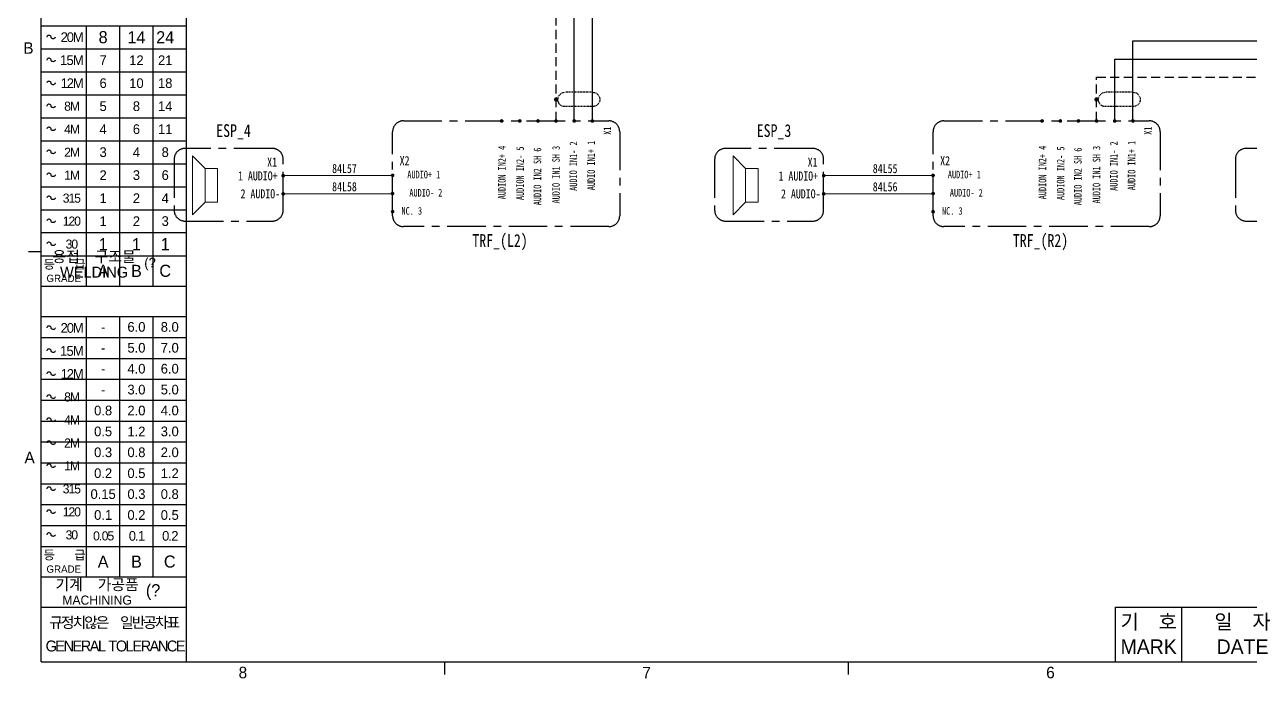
# Model space of a CAD drawing. Header units: millimetres. Extents: x 1204 to 1763, y -128 to 303.
# Drawn here: x 1213.9 to 1416.4, y -118.5 to -10.6 of the extents above; entities that cross this region are included whole.
import ezdxf
from ezdxf.enums import TextEntityAlignment as Align

# ---------------------------------------------------------------- set-up
doc = ezdxf.new("R2010")
doc.units = ezdxf.units.MM
doc.linetypes.add('CENTER', pattern=[50.8, 31.75, -6.35, 6.35, -6.35])
doc.linetypes.add('HIDDEN', pattern=[0.375, 0.25, -0.125])
for name, color, linetype, lineweight in [('7', 7, 'Continuous', 15), ('LINE', 7, 'Continuous', 15), ('TEXT', 7, 'Continuous', 15)]:
    doc.layers.add(name, color=color, linetype=linetype, lineweight=lineweight)
for name, color, linetype in [('AUDIO+', 26, 'Continuous'), ('AUDIO-', 30, 'Continuous'), ('SHIELD', 41, 'Continuous')]:
    doc.layers.add(name, color=color, linetype=linetype)
doc.styles.add('ROMANS', font='txt', dxfattribs={"height": 0.2})

# ---------------------------------------------------------------- blocks, each defined once
blk = doc.blocks.new('BALL')
at = {"layer": 'LINE'}
h = blk.add_hatch(color=256, dxfattribs=at)
h.paths.add_polyline_path([(203.75, 320.23, 0.41419), (203.5, 319.98), (203.75, 319.98)])
h.paths.add_polyline_path([(203.75, 320.23), (203.75, 319.98), (204, 319.98, 0.41419)])
h.paths.add_polyline_path([(204, 319.98, 0.00002), (204, 319.98), (203.5, 319.98, 1.00004)])
blk.add_circle((203.75, 319.98), 0.25, dxfattribs=at)
blk = doc.blocks.new('A$C38FC7A60')
at = {"layer": 'SHIELD', "linetype": 'HIDDEN'}
for p, q in [((-1.98, 10), (-1.98, 2.5)), ((0, 0), (0, 0.52))]:
    blk.add_line(p, q, dxfattribs=at)
for points in [[(-1.98, 10), (-1.98, 10), (-1.94, 10.52), (-1.94, 10.52), (-1.23, 12.78), (1.93, 12.35), (1.98, 10), (1.98, 10), (1.98, 2.5), (1.98, 2.5)], [(1.98, 2.5), (1.98, 2.5), (1.94, 1.98), (1.94, 1.98), (1.34, 0.01), (-1.34, 0.01), (-1.94, 1.98), (-1.94, 1.98), (-1.98, 2.5), (-1.98, 2.5)]]:
    blk.add_open_spline(points, degree=3, knots=[0, 0, 0, 0, 1, 1, 1, 2, 2, 2, 3, 3, 3, 3], dxfattribs=at)
at = {"layer": 'SHIELD', "linetype": 'HIDDEN', "xscale": -2, "yscale": 2, "zscale": 2}
blk.add_blockref('BALL', (407.5, -639.96), dxfattribs=at)

msp = doc.modelspace()

# ---------------------------------------------------------------- linework, layer by layer
at = {"color": 5, "linetype": 'Continuous'}
for p, q in [((1216.68, -115.77), (1216.68, 290.63)), ((1240.68, -115.77), (1240.68, 37.23)), ((1216.68, -10.77), (1240.68, -10.77)), ((1216.68, -58.77), (1240.68, -58.77)), ((1216.68, -106.77), (1240.68, -106.77)), ((1394.08, -115.77), (1394.08, -106.77)), ((1394.08, -106.77), (1556.58, -106.77)), ((1216.68, -115.77), (1750.08, -115.77))]:
    msp.add_line(p, q, dxfattribs=at)
at = {"color": 6, "linetype": 'Continuous'}
for p, q in [((1224.18, -53.74), (1224.18, -10.77)), ((1229.68, -53.74), (1229.68, -10.77)), ((1235.18, -53.74), (1235.18, -10.77)), ((1216.68, -14.56), (1240.68, -14.56)), ((1216.68, -18.36), (1240.68, -18.36)), ((1216.68, -22.15), (1240.68, -22.15)), ((1216.68, -25.95), (1240.68, -25.95)), ((1216.68, -29.74), (1240.68, -29.74)), ((1216.68, -33.54), (1240.68, -33.54)), ((1216.68, -37.33), (1240.68, -37.33)), ((1216.68, -41.13), (1240.68, -41.13)), ((1216.68, -44.92), (1240.68, -44.92)), ((1214.63, -48.03), (1216.68, -48.03)), ((1216.68, -48.72), (1240.68, -48.72)), ((1216.68, -53.74), (1240.68, -53.74)), ((1224.18, -101.74), (1224.18, -58.77)), ((1229.68, -101.74), (1229.68, -58.77)), ((1235.18, -101.74), (1235.18, -58.77)), ((1216.68, -62.22), (1240.68, -62.22)), ((1216.68, -65.67), (1240.68, -65.67)), ((1216.68, -69.12), (1240.68, -69.12)), ((1216.68, -72.57), (1240.68, -72.57)), ((1216.68, -76.02), (1240.68, -76.02)), ((1216.68, -79.47), (1240.68, -79.47)), ((1216.68, -82.92), (1240.68, -82.92)), ((1216.68, -86.37), (1240.68, -86.37)), ((1216.68, -89.82), (1240.68, -89.82)), ((1216.68, -93.27), (1240.68, -93.27)), ((1216.68, -96.72), (1240.68, -96.72)), ((1216.68, -101.74), (1240.68, -101.74)), ((1405.08, -115.77), (1405.08, -106.77)), ((1283.36, -117.87), (1283.36, -115.77)), ((1350.03, -117.87), (1350.03, -115.77))]:
    msp.add_line(p, q, dxfattribs=at)
at = {"color": 4, "linetype": 'Continuous'}
for points in [[(1219.03, -12.62), (1219.02, -12.71), (1218.97, -12.78), (1218.9, -12.84), (1218.81, -12.88), (1218.71, -12.9), (1218.6, -12.9), (1218.51, -12.87), (1218.42, -12.81), (1218.37, -12.74), (1218.34, -12.66), (1218.33, -12.58), (1218.29, -12.49), (1218.23, -12.42), (1218.14, -12.37), (1218.03, -12.35), (1217.92, -12.35), (1217.82, -12.38), (1217.73, -12.43), (1217.67, -12.5), (1217.64, -12.58), (1217.64, -12.59), (1217.64, -12.59), (1217.64, -12.6), (1217.63, -12.6), (1217.63, -12.6), (1217.63, -12.61), (1217.63, -12.61), (1217.63, -12.62), (1217.63, -12.62), (1217.63, -12.62)], [(1219.03, -16.42), (1219.02, -16.5), (1218.97, -16.58), (1218.9, -16.64), (1218.81, -16.68), (1218.71, -16.7), (1218.6, -16.69), (1218.51, -16.66), (1218.42, -16.61), (1218.37, -16.54), (1218.34, -16.46), (1218.33, -16.37), (1218.29, -16.29), (1218.23, -16.22), (1218.14, -16.17), (1218.03, -16.14), (1217.92, -16.14), (1217.82, -16.17), (1217.73, -16.22), (1217.67, -16.3), (1217.64, -16.38), (1217.64, -16.38), (1217.64, -16.39), (1217.64, -16.39), (1217.63, -16.39), (1217.63, -16.4), (1217.63, -16.4), (1217.63, -16.41), (1217.63, -16.41), (1217.63, -16.41), (1217.63, -16.42)], [(1219.03, -20.21), (1219.02, -20.3), (1218.97, -20.37), (1218.9, -20.43), (1218.81, -20.47), (1218.71, -20.49), (1218.6, -20.49), (1218.51, -20.46), (1218.42, -20.4), (1218.37, -20.33), (1218.34, -20.25), (1218.33, -20.17), (1218.29, -20.08), (1218.23, -20.01), (1218.14, -19.96), (1218.03, -19.94), (1217.92, -19.94), (1217.82, -19.97), (1217.73, -20.02), (1217.67, -20.09), (1217.64, -20.17), (1217.64, -20.18), (1217.64, -20.18), (1217.64, -20.19), (1217.63, -20.19), (1217.63, -20.19), (1217.63, -20.2), (1217.63, -20.2), (1217.63, -20.21), (1217.63, -20.21), (1217.63, -20.21)], [(1219.03, -24.01), (1219.02, -24.09), (1218.97, -24.17), (1218.9, -24.23), (1218.81, -24.27), (1218.71, -24.29), (1218.6, -24.28), (1218.51, -24.25), (1218.42, -24.2), (1218.37, -24.13), (1218.34, -24.05), (1218.33, -23.96), (1218.29, -23.88), (1218.23, -23.81), (1218.14, -23.76), (1218.03, -23.73), (1217.92, -23.73), (1217.82, -23.76), (1217.73, -23.81), (1217.67, -23.89), (1217.64, -23.97), (1217.64, -23.97), (1217.64, -23.98), (1217.64, -23.98), (1217.63, -23.98), (1217.63, -23.99), (1217.63, -23.99), (1217.63, -24), (1217.63, -24), (1217.63, -24), (1217.63, -24.01)], [(1219.03, -27.8), (1219.02, -27.89), (1218.97, -27.96), (1218.9, -28.02), (1218.81, -28.06), (1218.71, -28.08), (1218.6, -28.08), (1218.51, -28.05), (1218.42, -27.99), (1218.37, -27.92), (1218.34, -27.84), (1218.33, -27.76), (1218.29, -27.67), (1218.23, -27.6), (1218.14, -27.55), (1218.03, -27.53), (1217.92, -27.53), (1217.82, -27.56), (1217.73, -27.61), (1217.67, -27.68), (1217.64, -27.76), (1217.64, -27.77), (1217.64, -27.77), (1217.64, -27.78), (1217.63, -27.78), (1217.63, -27.78), (1217.63, -27.79), (1217.63, -27.79), (1217.63, -27.8), (1217.63, -27.8), (1217.63, -27.8)], [(1219.03, -31.6), (1219.02, -31.68), (1218.97, -31.76), (1218.9, -31.82), (1218.81, -31.86), (1218.71, -31.88), (1218.6, -31.87), (1218.51, -31.84), (1218.42, -31.79), (1218.37, -31.72), (1218.34, -31.64), (1218.33, -31.55), (1218.29, -31.47), (1218.23, -31.4), (1218.14, -31.35), (1218.03, -31.32), (1217.92, -31.32), (1217.82, -31.35), (1217.73, -31.4), (1217.67, -31.48), (1217.64, -31.56), (1217.64, -31.56), (1217.64, -31.57), (1217.64, -31.57), (1217.63, -31.57), (1217.63, -31.58), (1217.63, -31.58), (1217.63, -31.59), (1217.63, -31.59), (1217.63, -31.59), (1217.63, -31.6)], [(1219.03, -35.39), (1219.02, -35.48), (1218.97, -35.55), (1218.9, -35.61), (1218.81, -35.65), (1218.71, -35.67), (1218.6, -35.67), (1218.51, -35.64), (1218.42, -35.58), (1218.37, -35.51), (1218.34, -35.43), (1218.33, -35.35), (1218.29, -35.26), (1218.23, -35.19), (1218.14, -35.14), (1218.03, -35.12), (1217.92, -35.12), (1217.82, -35.15), (1217.73, -35.2), (1217.67, -35.27), (1217.64, -35.35), (1217.64, -35.36), (1217.64, -35.36), (1217.64, -35.37), (1217.63, -35.37), (1217.63, -35.37), (1217.63, -35.38), (1217.63, -35.38), (1217.63, -35.39), (1217.63, -35.39), (1217.63, -35.39)], [(1219.03, -39.19), (1219.02, -39.27), (1218.97, -39.35), (1218.9, -39.41), (1218.81, -39.45), (1218.71, -39.47), (1218.6, -39.46), (1218.51, -39.43), (1218.42, -39.38), (1218.37, -39.31), (1218.34, -39.23), (1218.33, -39.14), (1218.29, -39.06), (1218.23, -38.99), (1218.14, -38.94), (1218.03, -38.91), (1217.92, -38.91), (1217.82, -38.94), (1217.73, -38.99), (1217.67, -39.07), (1217.64, -39.15), (1217.64, -39.15), (1217.64, -39.16), (1217.64, -39.16), (1217.63, -39.16), (1217.63, -39.17), (1217.63, -39.17), (1217.63, -39.18), (1217.63, -39.18), (1217.63, -39.18), (1217.63, -39.19)], [(1219.03, -42.98), (1219.02, -43.07), (1218.97, -43.14), (1218.9, -43.2), (1218.81, -43.24), (1218.71, -43.26), (1218.6, -43.26), (1218.51, -43.23), (1218.42, -43.17), (1218.37, -43.1), (1218.34, -43.02), (1218.33, -42.94), (1218.29, -42.85), (1218.23, -42.78), (1218.14, -42.73), (1218.03, -42.71), (1217.92, -42.71), (1217.82, -42.74), (1217.73, -42.79), (1217.67, -42.86), (1217.64, -42.94), (1217.64, -42.95), (1217.64, -42.95), (1217.64, -42.96), (1217.63, -42.96), (1217.63, -42.96), (1217.63, -42.97), (1217.63, -42.97), (1217.63, -42.98), (1217.63, -42.98), (1217.63, -42.98)], [(1219.03, -46.78), (1219.02, -46.86), (1218.97, -46.94), (1218.9, -47), (1218.81, -47.04), (1218.71, -47.06), (1218.6, -47.05), (1218.51, -47.02), (1218.42, -46.97), (1218.37, -46.9), (1218.34, -46.82), (1218.33, -46.73), (1218.29, -46.65), (1218.23, -46.58), (1218.14, -46.53), (1218.03, -46.5), (1217.92, -46.5), (1217.82, -46.53), (1217.73, -46.58), (1217.67, -46.66), (1217.64, -46.74), (1217.64, -46.74), (1217.64, -46.75), (1217.64, -46.75), (1217.63, -46.75), (1217.63, -46.76), (1217.63, -46.76), (1217.63, -46.77), (1217.63, -46.77), (1217.63, -46.77), (1217.63, -46.78)], [(1219.03, -60.62), (1219.02, -60.71), (1218.97, -60.78), (1218.9, -60.84), (1218.81, -60.88), (1218.71, -60.9), (1218.6, -60.9), (1218.51, -60.87), (1218.42, -60.81), (1218.37, -60.74), (1218.34, -60.66), (1218.33, -60.58), (1218.29, -60.49), (1218.23, -60.42), (1218.14, -60.37), (1218.03, -60.35), (1217.92, -60.35), (1217.82, -60.38), (1217.73, -60.43), (1217.67, -60.5), (1217.64, -60.58), (1217.64, -60.59), (1217.64, -60.59), (1217.64, -60.6), (1217.63, -60.6), (1217.63, -60.6), (1217.63, -60.61), (1217.63, -60.61), (1217.63, -60.62), (1217.63, -60.62), (1217.63, -60.62)], [(1219.03, -64.42), (1219.02, -64.5), (1218.97, -64.58), (1218.9, -64.64), (1218.81, -64.68), (1218.71, -64.7), (1218.6, -64.69), (1218.51, -64.66), (1218.42, -64.61), (1218.37, -64.54), (1218.34, -64.46), (1218.33, -64.37), (1218.29, -64.29), (1218.23, -64.22), (1218.14, -64.17), (1218.03, -64.14), (1217.92, -64.14), (1217.82, -64.17), (1217.73, -64.22), (1217.67, -64.3), (1217.64, -64.38), (1217.64, -64.38), (1217.64, -64.39), (1217.64, -64.39), (1217.63, -64.39), (1217.63, -64.4), (1217.63, -64.4), (1217.63, -64.41), (1217.63, -64.41), (1217.63, -64.41), (1217.63, -64.42)], [(1219.03, -68.21), (1219.02, -68.3), (1218.97, -68.37), (1218.9, -68.43), (1218.81, -68.47), (1218.71, -68.49), (1218.6, -68.49), (1218.51, -68.46), (1218.42, -68.4), (1218.37, -68.33), (1218.34, -68.25), (1218.33, -68.17), (1218.29, -68.08), (1218.23, -68.01), (1218.14, -67.96), (1218.03, -67.94), (1217.92, -67.94), (1217.82, -67.97), (1217.73, -68.02), (1217.67, -68.09), (1217.64, -68.17), (1217.64, -68.18), (1217.64, -68.18), (1217.64, -68.19), (1217.63, -68.19), (1217.63, -68.19), (1217.63, -68.2), (1217.63, -68.2), (1217.63, -68.21), (1217.63, -68.21), (1217.63, -68.21)], [(1219.03, -72.01), (1219.02, -72.09), (1218.97, -72.17), (1218.9, -72.23), (1218.81, -72.27), (1218.71, -72.29), (1218.6, -72.28), (1218.51, -72.25), (1218.42, -72.2), (1218.37, -72.13), (1218.34, -72.05), (1218.33, -71.96), (1218.29, -71.88), (1218.23, -71.81), (1218.14, -71.76), (1218.03, -71.73), (1217.92, -71.73), (1217.82, -71.76), (1217.73, -71.81), (1217.67, -71.89), (1217.64, -71.97), (1217.64, -71.97), (1217.64, -71.98), (1217.64, -71.98), (1217.63, -71.98), (1217.63, -71.99), (1217.63, -71.99), (1217.63, -72), (1217.63, -72), (1217.63, -72), (1217.63, -72.01)], [(1219.03, -75.8), (1219.02, -75.89), (1218.97, -75.96), (1218.9, -76.02), (1218.81, -76.06), (1218.71, -76.08), (1218.6, -76.08), (1218.51, -76.05), (1218.42, -75.99), (1218.37, -75.92), (1218.34, -75.84), (1218.33, -75.76), (1218.29, -75.67), (1218.23, -75.6), (1218.14, -75.55), (1218.03, -75.53), (1217.92, -75.53), (1217.82, -75.56), (1217.73, -75.61), (1217.67, -75.68), (1217.64, -75.76), (1217.64, -75.77), (1217.64, -75.77), (1217.64, -75.78), (1217.63, -75.78), (1217.63, -75.78), (1217.63, -75.79), (1217.63, -75.79), (1217.63, -75.8), (1217.63, -75.8), (1217.63, -75.8)], [(1219.03, -79.6), (1219.02, -79.68), (1218.97, -79.76), (1218.9, -79.82), (1218.81, -79.86), (1218.71, -79.88), (1218.6, -79.87), (1218.51, -79.84), (1218.42, -79.79), (1218.37, -79.72), (1218.34, -79.64), (1218.33, -79.55), (1218.29, -79.47), (1218.23, -79.4), (1218.14, -79.35), (1218.03, -79.32), (1217.92, -79.32), (1217.82, -79.35), (1217.73, -79.4), (1217.67, -79.48), (1217.64, -79.56), (1217.64, -79.56), (1217.64, -79.57), (1217.64, -79.57), (1217.63, -79.57), (1217.63, -79.58), (1217.63, -79.58), (1217.63, -79.59), (1217.63, -79.59), (1217.63, -79.59), (1217.63, -79.6)], [(1219.03, -83.39), (1219.02, -83.48), (1218.97, -83.55), (1218.9, -83.61), (1218.81, -83.65), (1218.71, -83.67), (1218.6, -83.67), (1218.51, -83.64), (1218.42, -83.58), (1218.37, -83.51), (1218.34, -83.43), (1218.33, -83.35), (1218.29, -83.26), (1218.23, -83.19), (1218.14, -83.14), (1218.03, -83.12), (1217.92, -83.12), (1217.82, -83.15), (1217.73, -83.2), (1217.67, -83.27), (1217.64, -83.35), (1217.64, -83.36), (1217.64, -83.36), (1217.64, -83.37), (1217.63, -83.37), (1217.63, -83.37), (1217.63, -83.38), (1217.63, -83.38), (1217.63, -83.39), (1217.63, -83.39), (1217.63, -83.39)], [(1219.03, -87.19), (1219.02, -87.27), (1218.97, -87.35), (1218.9, -87.41), (1218.81, -87.45), (1218.71, -87.47), (1218.6, -87.46), (1218.51, -87.43), (1218.42, -87.38), (1218.37, -87.31), (1218.34, -87.23), (1218.33, -87.14), (1218.29, -87.06), (1218.23, -86.99), (1218.14, -86.94), (1218.03, -86.91), (1217.92, -86.91), (1217.82, -86.94), (1217.73, -86.99), (1217.67, -87.07), (1217.64, -87.15), (1217.64, -87.15), (1217.64, -87.16), (1217.64, -87.16), (1217.63, -87.16), (1217.63, -87.17), (1217.63, -87.17), (1217.63, -87.18), (1217.63, -87.18), (1217.63, -87.18), (1217.63, -87.19)], [(1219.03, -90.98), (1219.02, -91.07), (1218.97, -91.14), (1218.9, -91.2), (1218.81, -91.24), (1218.71, -91.26), (1218.6, -91.26), (1218.51, -91.23), (1218.42, -91.17), (1218.37, -91.1), (1218.34, -91.02), (1218.33, -90.94), (1218.29, -90.85), (1218.23, -90.78), (1218.14, -90.73), (1218.03, -90.71), (1217.92, -90.71), (1217.82, -90.74), (1217.73, -90.79), (1217.67, -90.86), (1217.64, -90.94), (1217.64, -90.95), (1217.64, -90.95), (1217.64, -90.96), (1217.63, -90.96), (1217.63, -90.96), (1217.63, -90.97), (1217.63, -90.97), (1217.63, -90.98), (1217.63, -90.98), (1217.63, -90.98)], [(1219.03, -94.78), (1219.02, -94.86), (1218.97, -94.94), (1218.9, -95), (1218.81, -95.04), (1218.71, -95.06), (1218.6, -95.05), (1218.51, -95.02), (1218.42, -94.97), (1218.37, -94.9), (1218.34, -94.82), (1218.33, -94.73), (1218.29, -94.65), (1218.23, -94.58), (1218.14, -94.53), (1218.03, -94.5), (1217.92, -94.5), (1217.82, -94.53), (1217.73, -94.58), (1217.67, -94.66), (1217.64, -94.74), (1217.64, -94.74), (1217.64, -94.75), (1217.64, -94.75), (1217.63, -94.75), (1217.63, -94.76), (1217.63, -94.76), (1217.63, -94.77), (1217.63, -94.77), (1217.63, -94.77), (1217.63, -94.78)]]:
    msp.add_lwpolyline(points, dxfattribs=at)
at = {"const_width": 0.3}
for points in [[(1292.73, -26.33, -1), (1292.73, -26.63, -1)], [(1295.73, -26.33, -1), (1295.73, -26.63, -1)], [(1298.73, -26.33, -1), (1298.73, -26.63, -1)], [(1301.72, -26.33, 1), (1301.72, -26.63, 1)], [(1304.72, -26.33, 1), (1304.72, -26.63, 1)], [(1307.72, -26.33, 1), (1307.72, -26.63, 1)], [(1381.98, -26.33, -1), (1381.98, -26.63, -1)], [(1384.98, -26.33, -1), (1384.98, -26.63, -1)], [(1387.98, -26.33, -1), (1387.98, -26.63, -1)], [(1390.97, -26.33, 1), (1390.97, -26.63, 1)], [(1393.97, -26.33, 1), (1393.97, -26.63, 1)], [(1396.97, -26.33, 1), (1396.97, -26.63, 1)], [(1256.81, -35.51, 1), (1256.51, -35.51, 1)], [(1274.58, -35.46, 1), (1274.88, -35.46, 1)], [(1346.06, -35.51, 1), (1345.76, -35.51, 1)], [(1363.83, -35.46, 1), (1364.13, -35.46, 1)], [(1256.81, -38.51, 1), (1256.51, -38.51, 1)], [(1274.58, -38.46, 1), (1274.88, -38.46, 1)], [(1346.06, -38.51, 1), (1345.76, -38.51, 1)], [(1363.83, -38.46, 1), (1364.13, -38.46, 1)], [(1274.58, -41.46, 1), (1274.88, -41.46, 1)], [(1363.83, -41.46, 1), (1364.13, -41.46, 1)]]:
    msp.add_lwpolyline(points, format="xyb", close=True, dxfattribs=at)
at = {"color": 1, "linetype": 'CENTER', "ltscale": 0.2}
for points in [[(1312.23, -28.26), (1312.23, -42.12, -0.414214), (1310.43, -43.92), (1276.53, -43.92, -0.414214), (1274.73, -42.12), (1274.73, -28.26, -0.414214), (1276.53, -26.46), (1310.43, -26.46, -0.414214)], [(1401.48, -28.26), (1401.48, -42.12, -0.414214), (1399.68, -43.92), (1365.78, -43.92, -0.414214), (1363.98, -42.12), (1363.98, -28.26, -0.414214), (1365.78, -26.46), (1399.68, -26.46, -0.414214)], [(1256.66, -41.21), (1256.66, -32.81, 0.414214), (1254.86, -31.01), (1240.46, -31.01, 0.414214), (1238.66, -32.81), (1238.66, -41.21, 0.414214), (1240.46, -43.01), (1254.86, -43.01, 0.414214)], [(1345.91, -41.21), (1345.91, -32.81, 0.414214), (1344.11, -31.01), (1329.71, -31.01, 0.414214), (1327.91, -32.81), (1327.91, -41.21, 0.414214), (1329.71, -43.01), (1344.11, -43.01, 0.414214)], [(1431.89, -41.21), (1431.89, -32.81, 0.414214), (1430.09, -31.01), (1415.69, -31.01, 0.414214), (1413.89, -32.81), (1413.89, -41.21, 0.414214), (1415.69, -43.01), (1430.09, -43.01, 0.414214)]]:
    msp.add_lwpolyline(points, format="xyb", close=True, dxfattribs=at)
at = {"layer": '7', "color": 0}
for p, q in [((1241.69, -41.95), (1241.69, -32.25)), ((1241.69, -32.25), (1243.76, -34.33)), ((1330.94, -41.95), (1330.94, -32.25)), ((1330.94, -32.25), (1333.02, -34.33)), ((1245.84, -34.33), (1243.76, -34.33)), ((1243.76, -34.33), (1243.76, -39.87)), ((1245.84, -39.87), (1245.84, -34.33)), ((1335.09, -34.33), (1333.02, -34.33)), ((1333.02, -34.33), (1333.02, -39.87)), ((1335.09, -39.87), (1335.09, -34.33)), ((1243.76, -39.87), (1241.69, -41.95)), ((1243.76, -39.87), (1245.84, -39.87)), ((1333.02, -39.87), (1330.94, -41.95)), ((1333.02, -39.87), (1335.09, -39.87))]:
    msp.add_line(p, q, dxfattribs=at)
at = {"layer": '7'}
for p, q in [((1274.58, -35.51), (1256.69, -35.51)), ((1363.83, -35.51), (1345.94, -35.51)), ((1274.58, -38.51), (1256.69, -38.51)), ((1363.83, -38.51), (1345.94, -38.51))]:
    msp.add_line(p, q, dxfattribs=at)
at = {"layer": 'AUDIO+'}
for p, q in [((1307.73, -26.46), (1307.73, -1.63)), ((1396.98, -26.46), (1396.98, -13.26)), ((1396.98, -13.26), (1552.19, -13.26))]:
    msp.add_line(p, q, dxfattribs=at)
at = {"layer": 'AUDIO-'}
for p, q in [((1304.73, -26.46), (1304.73, -4.63)), ((1393.98, -26.46), (1393.98, -16.26)), ((1393.98, -16.26), (1555.19, -16.26))]:
    msp.add_line(p, q, dxfattribs=at)
at = {"layer": 'SHIELD', "linetype": 'HIDDEN', "ltscale": 6}
for p, q in [((1301.73, -26.46), (1301.73, -7.63)), ((1390.98, -26.46), (1390.98, -19.26)), ((1390.98, -19.26), (1558.19, -19.26))]:
    msp.add_line(p, q, dxfattribs=at)

# ---------------------------------------------------------------- block references
at = {"layer": '7', "xscale": 0.5999999999999659, "yscale": 0.5999999999999659, "zscale": 0.5999999999999659, "rotation": 270}
for p in [(1301.73, -22.93), (1390.98, -22.93)]:
    msp.add_blockref('A$C38FC7A60', p, dxfattribs=at)

# ---------------------------------------------------------------- texts
at = {"style": 'ROMANS', "width": 0.8}
for s, p in [('AUDIO IN1- 2', (1304.57, -38.02)), ('AUDIO IN1+ 1', (1307.51, -37.92)), ('AUDIO IN1- 2', (1393.82, -38.02)), ('AUDIO IN1+ 1', (1396.76, -37.92)), ('AUDION IN2+ 4', (1292.78, -39.41)), ('AUDION IN2- 5', (1295.78, -39.54)), ('AUDIO IN2 SH 6', (1298.64, -40.4)), ('AUDIO IN1 SH 3', (1301.71, -40.1)), ('AUDION IN2+ 4', (1382.04, -39.41)), ('AUDION IN2- 5', (1385.04, -39.54)), ('AUDIO IN2 SH 6', (1387.89, -40.4)), ('AUDIO IN1 SH 3', (1390.96, -40.1))]:
    msp.add_text(s, height=1.25, rotation=90, dxfattribs=at).set_placement(p, align=Align.MIDDLE_LEFT)
for s, height, p in [('1 AUDIO+', 1.5, (1255.74, -35.55)), ('AUDIO+ 1', 1.25, (1282.6, -35.33)), ('1 AUDIO+', 1.5, (1344.99, -35.57)), ('AUDIO+ 1', 1.25, (1371.86, -35.33)), ('2 AUDIO-', 1.5, (1256.15, -38.5)), ('AUDIO- 2', 1.25, (1282.94, -38.33)), ('2 AUDIO-', 1.5, (1345.4, -38.52)), ('AUDIO- 2', 1.25, (1372.19, -38.33)), ('NC. 3', 1.25, (1279.6, -41.33)), ('NC. 3', 1.25, (1368.86, -41.33))]:
    msp.add_text(s, height=height, dxfattribs=at).set_placement(p, align=Align.MIDDLE_RIGHT)
at = {"color": 4, "attachment_point": 5, "style": 'ROMANS'}
for s, insert, char_height in [('{\\fﾱﾼﾸﾲￃﾼ|b0|i0|c129|p49;\\H0.8x;\\T0.85;20M\\H1.25x;\\T1; }', (1221.68, -12.66), 2), ('{\\fﾱﾼﾸﾲￃﾼ|b0|i0|c129|p49;8 }', (1226.93, -12.66), 2), ('{\\fﾱﾼﾸﾲￃﾼ|b0|i0|c129|p49;14 }', (1232.43, -12.66), 2), ('{\\fﾱﾼﾸﾲￃﾼ|b0|i0|c129|p49;24 }', (1237.18, -12.66), 2), ('{\\fﾱﾼﾸﾲￃﾼ|b0|i0|c129|p49;B }', (1214.59, -14.44), 1.9), ('{\\fﾱﾼﾸﾲￃﾼ|b0|i0|c129|p49;\\H0.8x;\\T0.9;15M\\H1.25x;\\T1; }', (1221.68, -16.46), 2), ('{\\fﾱﾼﾸﾲￃﾼ|b0|i0|c129|p49;7 }', (1226.93, -16.46), 1.6), ('{\\fﾱﾼﾸﾲￃﾼ|b0|i0|c129|p49;12 }', (1232.43, -16.46), 1.6), ('{\\fﾱﾼﾸﾲￃﾼ|b0|i0|c129|p49;21 }', (1237.18, -16.46), 1.6), ('{\\fﾱﾼﾸﾲￃﾼ|b0|i0|c129|p49;\\H0.8x;\\T0.8;12M\\H1.25x;\\T1; }', (1221.68, -20.25), 2), ('{\\fﾱﾼﾸﾲￃﾼ|b0|i0|c129|p49;6 }', (1226.93, -20.25), 1.6), ('{\\fﾱﾼﾸﾲￃﾼ|b0|i0|c129|p49;10 }', (1232.43, -20.25), 1.6), ('{\\fﾱﾼﾸﾲￃﾼ|b0|i0|c129|p49;18 }', (1237.18, -20.25), 1.6), ('{\\fﾱﾼﾸﾲￃﾼ|b0|i0|c129|p49;\\H0.75x;\\T0.8;8M\\H1.333x;\\T1; }', (1221.68, -24.05), 2), ('{\\fﾱﾼﾸﾲￃﾼ|b0|i0|c129|p49;5 }', (1226.93, -24.05), 1.6), ('{\\fﾱﾼﾸﾲￃﾼ|b0|i0|c129|p49;8 }', (1232.43, -24.05), 1.6), ('{\\fﾱﾼﾸﾲￃﾼ|b0|i0|c129|p49;14 }', (1237.18, -24.05), 1.6), ('{\\fﾱﾼﾸﾲￃﾼ|b0|i0|c129|p49;\\H0.75x;\\T0.8;4M\\H1.333x;\\T1; }', (1221.68, -27.84), 2), ('{\\fﾱﾼﾸﾲￃﾼ|b0|i0|c129|p49;4 }', (1226.93, -27.84), 1.6), ('{\\fﾱﾼﾸﾲￃﾼ|b0|i0|c129|p49;6 }', (1232.43, -27.84), 1.6), ('{\\fﾱﾼﾸﾲￃﾼ|b0|i0|c129|p49;11 }', (1237.18, -27.84), 1.6), ('{\\fﾱﾼﾸﾲￃﾼ|b0|i0|c129|p49;\\H0.75x;\\T0.8;2M\\H1.333x;\\T1; }', (1221.68, -31.64), 2), ('{\\fﾱﾼﾸﾲￃﾼ|b0|i0|c129|p49;3 }', (1226.93, -31.64), 1.6), ('{\\fﾱﾼﾸﾲￃﾼ|b0|i0|c129|p49;4 }', (1232.43, -31.64), 1.6), ('{\\fﾱﾼﾸﾲￃﾼ|b0|i0|c129|p49;8 }', (1237.18, -31.64), 1.6), ('{\\fﾱﾼﾸﾲￃﾼ|b0|i0|c129|p49;\\H0.75x;\\T0.8;1M\\H1.333x;\\T1; }', (1221.68, -35.43), 2), ('{\\fﾱﾼﾸﾲￃﾼ|b0|i0|c129|p49;2 }', (1226.93, -35.43), 1.6), ('{\\fﾱﾼﾸﾲￃﾼ|b0|i0|c129|p49;3 }', (1232.43, -35.43), 1.6), ('{\\fﾱﾼﾸﾲￃﾼ|b0|i0|c129|p49;6 }', (1237.18, -35.43), 1.6), ('{\\fﾱﾼﾸﾲￃﾼ|b0|i0|c129|p49;\\H0.75x;\\T0.8;315\\H1.333x;\\T1; }', (1221.68, -39.23), 2), ('{\\fﾱﾼﾸﾲￃﾼ|b0|i0|c129|p49;1 }', (1226.93, -39.23), 1.6), ('{\\fﾱﾼﾸﾲￃﾼ|b0|i0|c129|p49;2 }', (1232.43, -39.23), 1.6), ('{\\fﾱﾼﾸﾲￃﾼ|b0|i0|c129|p49;4 }', (1237.18, -39.23), 1.6), ('{\\fﾱﾼﾸﾲￃﾼ|b0|i0|c129|p49;\\H0.75x;\\T0.8;120\\H1.333x;\\T1; }', (1221.68, -43.02), 2), ('{\\fﾱﾼﾸﾲￃﾼ|b0|i0|c129|p49;1 }', (1226.93, -43.02), 1.6), ('{\\fﾱﾼﾸﾲￃﾼ|b0|i0|c129|p49;2 }', (1232.43, -43.02), 1.6), ('{\\fﾱﾼﾸﾲￃﾼ|b0|i0|c129|p49;3 }', (1237.18, -43.02), 1.6), ('{\\fﾱﾼﾸﾲￃﾼ|b0|i0|c129|p49;\\H0.75x;\\T0.8;30\\H1.333x;\\T1; }', (1221.68, -46.82), 2), ('{\\fﾱﾼﾸﾲￃﾼ|b0|i0|c129|p49;1 }', (1226.93, -46.82), 2), ('{\\fﾱﾼﾸﾲￃﾼ|b0|i0|c129|p49;1 }', (1232.43, -46.82), 2), ('{\\fﾱﾼﾸﾲￃﾼ|b0|i0|c129|p49;1 }', (1237.18, -46.82), 2), ('{\\fﾱﾼﾸﾲￃﾼ|b0|i0|c129|p49;용접\u3000구조물 }', (1225.43, -48.97), 1.8), ('{\\fNew Gulim|b0|i0|c129|p18;\\H0.8333x;\\T0.75;등\u3000\u3000급\\fﾱﾼﾸﾲￃﾼ|b0|i0|c129|p49;\\H1.2x;\\T1; }', (1220.43, -50.19), 1.8), ('{\\fﾱﾼﾸﾲￃﾼ|b0|i0|c129|p49;WELDING }', (1225.43, -51.45), 1.8), ('{\\fﾱﾼﾸﾲￃﾼ|b0|i0|c129|p49;A }', (1226.93, -51.23), 2), ('{\\fﾱﾼﾸﾲￃﾼ|b0|i0|c129|p49;B }', (1232.43, -51.23), 2), ('{\\fﾱﾼﾸﾲￃﾼ|b0|i0|c129|p49;(? }', (1234.68, -50.11), 1.6), ('{\\fﾱﾼﾸﾲￃﾼ|b0|i0|c129|p49;C }', (1237.18, -51.23), 2), ('{\\fﾱﾼﾸﾲￃﾼ|b0|i0|c129|p49;GRADE }', (1220.43, -52.47), 1.2), ('{\\fﾱﾼﾸﾲￃﾼ|b0|i0|c129|p49;\\H0.8x;\\T0.85;20M\\H1.25x;\\T1; }', (1221.68, -60.66), 2), ('{\\fﾱﾼﾸﾲￃﾼ|b0|i0|c129|p49;- }', (1226.93, -60.49), 1.6), ('{\\fﾱﾼﾸﾲￃﾼ|b0|i0|c129|p49;6.0 }', (1232.43, -60.49), 1.6), ('{\\fﾱﾼﾸﾲￃﾼ|b0|i0|c129|p49;8.0 }', (1237.93, -60.49), 1.6), ('{\\fﾱﾼﾸﾲￃﾼ|b0|i0|c129|p49;\\H0.8x;\\T0.9;15M\\H1.25x;\\T1; }', (1221.68, -64.46), 2), ('{\\fﾱﾼﾸﾲￃﾼ|b0|i0|c129|p49;- }', (1226.93, -63.94), 1.6), ('{\\fﾱﾼﾸﾲￃﾼ|b0|i0|c129|p49;5.0 }', (1232.43, -63.94), 1.6), ('{\\fﾱﾼﾸﾲￃﾼ|b0|i0|c129|p49;7.0 }', (1237.93, -63.94), 1.6), ('{\\fﾱﾼﾸﾲￃﾼ|b0|i0|c129|p49;4.0 }', (1232.43, -67.39), 1.6), ('{\\fﾱﾼﾸﾲￃﾼ|b0|i0|c129|p49;6.0 }', (1237.93, -67.39), 1.6), ('{\\fﾱﾼﾸﾲￃﾼ|b0|i0|c129|p49;\\H0.8x;\\T0.8;12M\\H1.25x;\\T1; }', (1221.68, -68.25), 2), ('{\\fﾱﾼﾸﾲￃﾼ|b0|i0|c129|p49;- }', (1226.93, -67.39), 1.6), ('{\\fﾱﾼﾸﾲￃﾼ|b0|i0|c129|p49;3.0 }', (1232.43, -70.84), 1.6), ('{\\fﾱﾼﾸﾲￃﾼ|b0|i0|c129|p49;5.0 }', (1237.93, -70.84), 1.6), ('{\\fﾱﾼﾸﾲￃﾼ|b0|i0|c129|p49;\\H0.75x;\\T0.8;8M\\H1.333x;\\T1; }', (1221.68, -72.05), 2), ('{\\fﾱﾼﾸﾲￃﾼ|b0|i0|c129|p49;- }', (1226.93, -70.84), 1.6), ('{\\fﾱﾼﾸﾲￃﾼ|b0|i0|c129|p49;0.8 }', (1226.93, -74.29), 1.6), ('{\\fﾱﾼﾸﾲￃﾼ|b0|i0|c129|p49;2.0 }', (1232.43, -74.29), 1.6), ('{\\fﾱﾼﾸﾲￃﾼ|b0|i0|c129|p49;4.0 }', (1237.93, -74.29), 1.6), ('{\\fﾱﾼﾸﾲￃﾼ|b0|i0|c129|p49;\\H0.75x;\\T0.8;4M\\H1.333x;\\T1; }', (1221.68, -75.84), 2), ('{\\fﾱﾼﾸﾲￃﾼ|b0|i0|c129|p49;0.5 }', (1226.93, -77.74), 1.6), ('{\\fﾱﾼﾸﾲￃﾼ|b0|i0|c129|p49;1.2 }', (1232.43, -77.74), 1.6), ('{\\fﾱﾼﾸﾲￃﾼ|b0|i0|c129|p49;3.0 }', (1237.93, -77.74), 1.6), ('{\\fﾱﾼﾸﾲￃﾼ|b0|i0|c129|p49;\\H0.75x;\\T0.8;2M\\H1.333x;\\T1; }', (1221.68, -79.64), 2), ('{\\fﾱﾼﾸﾲￃﾼ|b0|i0|c129|p49;0.3 }', (1226.93, -81.19), 1.6), ('{\\fﾱﾼﾸﾲￃﾼ|b0|i0|c129|p49;0.8 }', (1232.43, -81.19), 1.6), ('{\\fﾱﾼﾸﾲￃﾼ|b0|i0|c129|p49;2.0 }', (1237.93, -81.19), 1.6), ('{\\fﾱﾼﾸﾲￃﾼ|b0|i0|c129|p49;A }', (1214.79, -82.05), 1.9), ('{\\fﾱﾼﾸﾲￃﾼ|b0|i0|c129|p49;\\H0.75x;\\T0.8;1M\\H1.333x;\\T1; }', (1221.68, -83.43), 2), ('{\\fﾱﾼﾸﾲￃﾼ|b0|i0|c129|p49;0.2 }', (1226.93, -84.64), 1.6), ('{\\fﾱﾼﾸﾲￃﾼ|b0|i0|c129|p49;0.5 }', (1232.43, -84.64), 1.6), ('{\\fﾱﾼﾸﾲￃﾼ|b0|i0|c129|p49;1.2 }', (1237.93, -84.64), 1.6), ('{\\fﾱﾼﾸﾲￃﾼ|b0|i0|c129|p49;\\H0.75x;\\T0.8;315\\H1.333x;\\T1; }', (1221.68, -87.23), 2), ('{\\fﾱﾼﾸﾲￃﾼ|b0|i0|c129|p49;0.15 }', (1226.93, -88.09), 1.6), ('{\\fﾱﾼﾸﾲￃﾼ|b0|i0|c129|p49;0.3 }', (1232.43, -88.09), 1.6), ('{\\fﾱﾼﾸﾲￃﾼ|b0|i0|c129|p49;0.8 }', (1237.93, -88.09), 1.6), ('{\\fﾱﾼﾸﾲￃﾼ|b0|i0|c129|p49;\\H0.75x;\\T0.8;120\\H1.333x;\\T1; }', (1221.68, -91.02), 2), ('{\\fﾱﾼﾸﾲￃﾼ|b0|i0|c129|p49;0.1 }', (1226.93, -91.54), 1.6), ('{\\fﾱﾼﾸﾲￃﾼ|b0|i0|c129|p49;0.2 }', (1232.43, -91.54), 1.6), ('{\\fﾱﾼﾸﾲￃﾼ|b0|i0|c129|p49;0.5 }', (1237.93, -91.54), 1.6), ('{\\fﾱﾼﾸﾲￃﾼ|b0|i0|c129|p49;\\H0.75x;\\T0.8;30\\H1.333x;\\T1; }', (1221.68, -94.82), 2), ('{\\fﾱﾼﾸﾲￃﾼ|b0|i0|c129|p49;\\T0.8;0.05 }', (1226.93, -94.99), 1.5), ('{\\fﾱﾼﾸﾲￃﾼ|b0|i0|c129|p49;\\T0.8;0.1 }', (1232.43, -94.99), 1.6), ('{\\fﾱﾼﾸﾲￃﾼ|b0|i0|c129|p49;\\T0.8;0.2 }', (1237.93, -94.99), 1.6), ('{\\fNew Gulim|b0|i0|c129|p18;\\H0.8333x;\\T0.75;등\u3000\u3000급\\fﾱﾼﾸﾲￃﾼ|b0|i0|c129|p49;\\H1.2x;\\T1; }', (1220.43, -98.19), 1.8), ('{\\fﾱﾼﾸﾲￃﾼ|b0|i0|c129|p49;A }', (1226.93, -99.23), 2), ('{\\fﾱﾼﾸﾲￃﾼ|b0|i0|c129|p49;B }', (1232.43, -99.23), 2), ('{\\fﾱﾼﾸﾲￃﾼ|b0|i0|c129|p49;C }', (1237.93, -99.23), 2), ('{\\fﾱﾼﾸﾲￃﾼ|b0|i0|c129|p49;GRADE }', (1220.43, -100.47), 1.2), ('{\\fﾱﾼﾸﾲￃﾼ|b0|i0|c129|p49;기계\u3000가공품 }', (1225.93, -103.12), 1.8), ('{\\fﾱﾼﾸﾲￃﾼ|b0|i0|c129|p49;(? }', (1235.18, -104.25), 2), ('{\\fﾱﾼﾸﾲￃﾼ|b0|i0|c129|p49;MACHINING }', (1225.93, -105.59), 1.5), ('{\\fGulim|b0|i0|c129|p50;\\T0.75;규정치않은\u3000일반공차표\\fﾱﾼﾸﾲￃﾼ|b0|i0|c129|p49;\\T1; }', (1228.68, -109.37), 1.8), ('{\\fﾱﾼﾸﾲￃﾼ|b0|i0|c129|p49;기\u3000호 }', (1399.58, -109.27), 2.4), ('{\\fﾱﾼﾸﾲￃﾼ|b0|i0|c129|p49;일\u3000자 }', (1415.08, -109.27), 2.4), ('{\\fﾱﾼﾸﾲￃﾼ|b0|i0|c129|p49;\\T0.8;GENERAL TOLERANC\\T1;E }', (1228.98, -113.17), 1.8), ('{\\fﾱﾼﾸﾲￃﾼ|b0|i0|c129|p49;MARK }', (1399.58, -113.27), 2.4), ('{\\fﾱﾼﾸﾲￃﾼ|b0|i0|c129|p49;DATE }', (1415.08, -113.27), 2.4), ('{\\fﾱﾼﾸﾲￃﾼ|b0|i0|c129|p49;8 }', (1250.01, -117.55), 1.9), ('{\\fﾱﾼﾸﾲￃﾼ|b0|i0|c129|p49;7 }', (1316.68, -117.55), 1.9), ('{\\fﾱﾼﾸﾲￃﾼ|b0|i0|c129|p49;6 }', (1383.36, -117.55), 1.9)]:
    msp.add_mtext(s, dxfattribs=dict(at, insert=insert, char_height=char_height))
at = {"layer": 'TEXT', "lineweight": 0, "style": 'ROMANS', "width": 0.8}
for s, p in [('ESP_4', (1248.46, -29.12)), ('ESP_3', (1337.71, -29.12)), ('TRF_(L2)', (1292.47, -47.26)), ('TRF_(R2)', (1381.72, -47.26))]:
    msp.add_text(s, height=2.1, dxfattribs=at).set_placement(p, align=Align.CENTER)
at = {"layer": 'TEXT', "style": 'ROMANS', "width": 0.8}
for p in [(1310.19, -27.4), (1399.44, -27.4)]:
    msp.add_text('X1', height=1.25, rotation=90, dxfattribs=at).set_placement(p, align=Align.MIDDLE_RIGHT)
for s, p in [('X2', (1277.53, -33.03)), ('X2', (1366.78, -33.03)), ('X1', (1255.65, -33.27)), ('84L57', (1268.82, -34.33)), ('X1', (1344.9, -33.29)), ('84L55', (1358.1, -34.34)), ('84L58', (1268.82, -37.33)), ('84L56', (1358.1, -37.34))]:
    msp.add_text(s, height=1.5, dxfattribs=at).set_placement(p, align=Align.MIDDLE_RIGHT)

doc.saveas('drawing.dxf')
